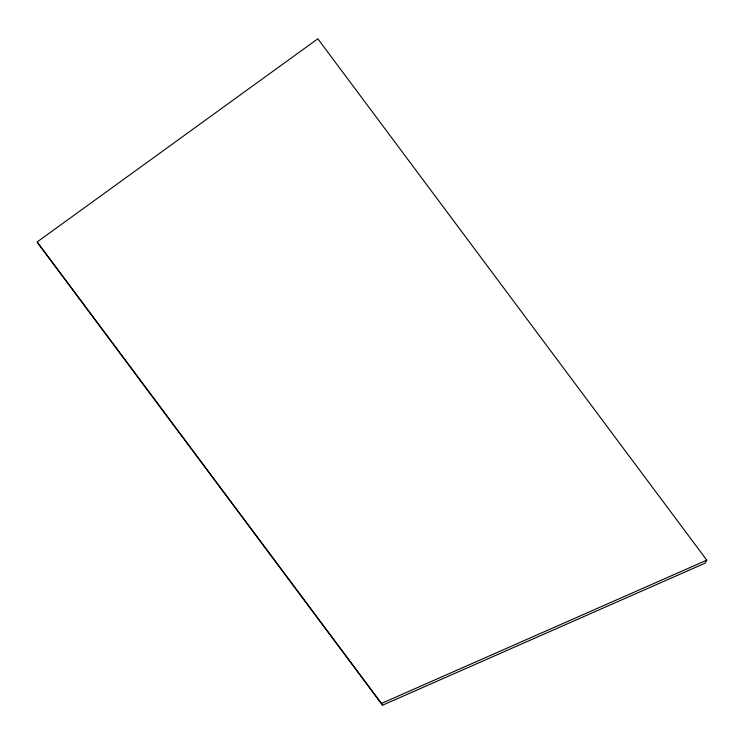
<?xml version="1.0" encoding="UTF-8"?>
<svg xmlns="http://www.w3.org/2000/svg" width="744" height="744" viewBox="0 0 744 744"><rect width="100%" height="100%" fill="white"/><g stroke="black" fill="none" stroke-linecap="round" stroke-linejoin="round"><path stroke-width="1.12" d="M706.8 560.158L705.024 563.199L382.528 705.219L38.242 243.734L37.2 241.93L317.828 38.781L706.8 560.158L381.486 703.424L37.2 241.93M381.486 703.424L382.528 705.219"/></g></svg>
